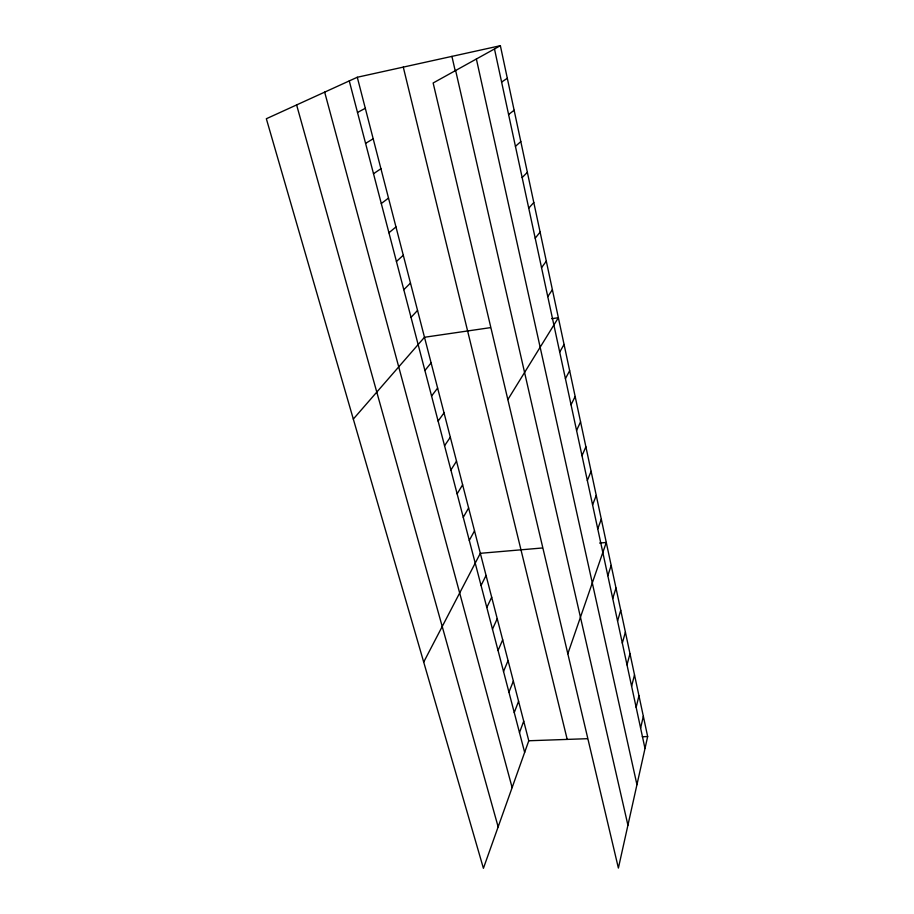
<?xml version="1.0" encoding="UTF-8"?>
<svg xmlns="http://www.w3.org/2000/svg" width="914" height="914" viewBox="0 0 914 914"><rect width="100%" height="100%" fill="white"/><g stroke="black" fill="none" stroke-linecap="round" stroke-linejoin="round"><path stroke-width="1.37" d="M647.66 736.547L618.39 868.06L433.145 82.98L500.369 45.7L647.66 736.547L642.291 736.741M640.611 728.058L643.342 716.302M636.144 707.31L638.966 695.748M631.608 686.231L634.51 674.875M627.004 664.821L629.986 653.67M622.32 643.079L625.393 632.134M617.567 620.972L620.732 610.255M612.734 598.51L615.99 588.022M607.821 575.683L611.18 565.435M567.822 653.761L606.279 542.482L599.607 543.053M357.283 77.256L528.783 740.763L483.415 868.3L266.34 118.74L357.283 77.256L500.369 45.7M597.756 528.886L601.309 519.152M519.495 732.617L523.722 721.169M514.251 712.554L518.581 701.289M592.592 504.894L596.248 495.434M508.927 692.184L513.371 681.101M587.336 480.501L591.107 471.316M503.523 671.504L508.07 660.605M582.001 455.698L585.885 446.797M498.039 650.505L502.689 639.811M492.475 629.175L497.227 618.687M576.574 430.46L580.561 421.857M486.808 607.502L491.686 597.23M481.061 585.497L486.054 575.443M571.044 404.776L575.157 396.493M423.696 662.09L480.33 553.313L542.265 547.989M565.423 378.647L569.662 370.696M469.282 540.414L474.526 530.84M559.699 352.061L564.064 344.441M463.261 517.324L468.619 507.99M457.126 493.857L462.621 484.786M507.853 399.578L558.363 317.729L551.668 318.7M450.899 470.002L456.52 461.193M547.772 296.604L552.387 289.715M444.558 445.746L450.328 437.223M438.126 421.091L444.033 412.854M541.545 267.676L546.309 261.175M431.568 396.013L437.623 388.073M535.204 238.2L540.117 232.11M424.907 370.513L431.111 362.881M353.318 419.08L424.484 337.266L490.235 327.669M528.738 208.163L533.799 202.508M411.026 317.375L417.549 310.417M522.157 177.556L527.367 172.335M403.794 289.681L410.477 283.077M396.436 261.484L403.291 255.257M515.439 146.343L520.809 141.579M388.93 232.773L395.968 226.935M508.595 114.524L514.125 110.24M381.298 203.525L388.519 198.087M373.506 173.74L380.921 168.713M501.603 82.066L507.316 78.284M365.577 143.372L373.186 138.791M357.5 112.445L365.303 108.309M528.783 740.763L587.302 738.695M296.616 104.927L498.153 826.873M324.664 92.131L512.126 787.594M349.262 80.912L524.659 752.382M403.28 67.11L567.206 739.403M455.64 70.504L627.929 825.205M451.916 56.382L455.275 71.086M476.377 59.01L636.944 784.692M494.485 48.968L644.998 748.486"/></g></svg>
